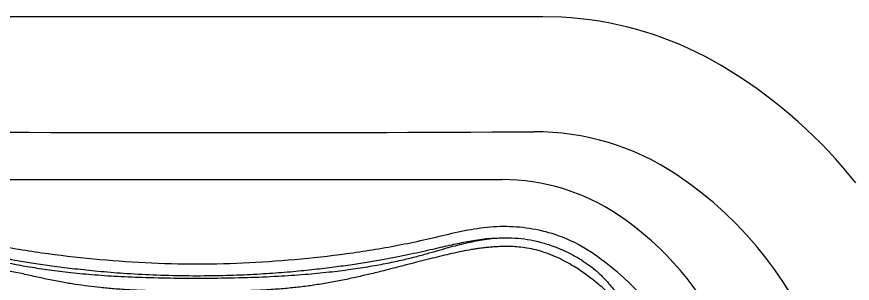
# Model space of a CAD drawing. Extents: x 832 to 912, y 781 to 934.
# Drawn here: x 863.18 to 872.48, y 804.03 to 807 of the extents above; entities that cross this region are included whole.
import ezdxf

# ---------------------------------------------------------------- set-up
doc = ezdxf.new("R2010")
doc.units = 0
doc.header["$MEASUREMENT"] = 0
doc.layers.add('1', color=4, linetype='Continuous')
doc.layers.add('SPA', color=2, linetype='Continuous')

# ---------------------------------------------------------------- blocks, each defined once
blk = doc.blocks.new('main_control')
at = {"color": 3, "linetype": 'Continuous'}
blk.add_line((15.3187, 17.8511), (15.307, 17.8602), dxfattribs=at)
for centre, radius, start, end in [((14.4557, 15.3032), 2.9183, 98.95746, 99.49187), ((14.437, 15.4224), 2.7977, 98.07293, 98.95974), ((14.3355, 16.8084), 1.415, 69.44618, 69.86738), ((14.3502, 16.7156), 1.7282, 50.23007, 51.10916), ((14.9253, 17.4321), 0.6738, 46.80999, 49.99047)]:
    blk.add_arc(centre, radius, start, end, dxfattribs=at)
at = {"color": 4, "linetype": 'Continuous'}
blk.add_arc((13.671, 15.6926), 2.952, 301.34667, 52.8, dxfattribs=at)
at = {"color": 4, "linetype": 'Continuous', "start_tangent": (0.778346, 0.627835), "end_tangent": (0.778346, -0.627835)}
blk.add_spline([(6.4067, 18.0607), (6.5509, 18.1651), (6.9064, 18.3403), (7.1886, 18.4146), (7.4772, 18.4415), (7.622, 18.4378), (7.7661, 18.4232), (8.0511, 18.371), (8.3332, 18.3054), (8.6163, 18.2441), (8.9013, 18.1914), (9.1877, 18.1468), (9.7636, 18.0789), (10.3417, 18.037), (10.921, 18.0226), (11.5002, 18.037), (12.0783, 18.0789), (12.6542, 18.1468), (12.9406, 18.1914), (13.2256, 18.2441), (13.5087, 18.3054), (13.7908, 18.371), (14.0758, 18.4232), (14.2199, 18.4378), (14.3647, 18.4415), (14.6533, 18.4146), (14.9355, 18.3403), (15.291, 18.1651), (15.4352, 18.0607)], degree=3, dxfattribs=at)
at = {"color": 3, "linetype": 'Continuous'}
for points, start_tangent, end_tangent in [([(14.2226, 18.3076), (14.113, 18.2973), (14.0179, 18.2833), (13.9296, 18.2679), (13.8415, 18.251), (13.7496, 18.2317), (13.6508, 18.2095), (13.5433, 18.1844), (13.4266, 18.1576), (13.2985, 18.1298), (13.1563, 18.1008), (13, 18.0713), (12.8303, 18.0419), (12.6461, 18.0131), (12.445, 17.9852), (12.2258, 17.9588), (11.9868, 17.9349), (11.7259, 17.9144), (11.4408, 17.8986), (11.128, 17.8891), (10.7837, 17.8881), (10.4262, 17.8976), (10.1003, 17.9155), (9.813, 17.9388), (9.5576, 17.9655), (9.3285, 17.9943), (9.1224, 18.0242), (8.9361, 18.0546), (8.7666, 18.0851), (8.6128, 18.1153), (8.4745, 18.1444), (8.3496, 18.1725), (8.2352, 18.1992), (8.1309, 18.2232), (8.0356, 18.2438), (7.9464, 18.2617), (7.8591, 18.2776), (7.7681, 18.2922), (7.6667, 18.3042), (7.5507, 18.3101), (7.4239, 18.306)], (-0.998263, -0.058913), (-0.997198, -0.074805)), ([(7.4239, 18.306), (7.5058, 18.3074), (7.5793, 18.3049), (7.6478, 18.2994), (7.7183, 18.2907), (7.7953, 18.2785), (7.8757, 18.2633), (7.9603, 18.2453), (8.0535, 18.2233), (8.1558, 18.1969), (8.2663, 18.1667), (8.386, 18.1339), (8.5172, 18.1), (8.6642, 18.0654), (8.8332, 18.0298), (9.0266, 17.9942), (9.2423, 17.9604), (9.4809, 17.93), (9.7442, 17.9044), (10.0325, 17.8848), (10.3505, 17.8715), (10.7079, 17.8647), (11.0971, 17.8646), (11.4786, 17.8718), (11.8192, 17.8861), (12.1198, 17.9065), (12.3883, 17.9324), (12.6286, 17.9625), (12.8449, 17.9957), (13.0391, 18.0314), (13.211, 18.0683), (13.3643, 18.1062), (13.5032, 18.1442), (13.6288, 18.1803), (13.7408, 18.2116), (13.8418, 18.2377), (13.935, 18.2596), (14.0242, 18.2782), (14.1168, 18.2944), (14.2226, 18.3076)], (0.998947, 0.045889), (0.995667, 0.09299)), ([(14.2226, 18.3076), (14.383, 18.3135), (14.5278, 18.3042), (14.6642, 18.2823), (14.8011, 18.2472), (14.9326, 18.2007), (15.0558, 18.1453), (15.1744, 18.0804)], (0.996091, 0.08833), (0.859105, -0.5118)), ([(8.9442, 17.919), (8.7758, 17.9498), (8.6221, 17.9801), (8.4832, 18.0094), (8.3575, 18.0375), (8.2425, 18.0641), (8.1378, 18.0884), (8.0436, 18.1096), (7.9573, 18.1279), (7.8753, 18.1439), (7.7932, 18.1583), (7.7071, 18.1711), (7.6126, 18.1807), (7.5076, 18.184), (7.3951, 18.1785), (7.2803, 18.1637), (7.1673, 18.1403), (7.0606, 18.1105), (6.9651, 18.0774), (6.882, 18.0435), (6.8084, 18.0096), (6.7423, 17.9757), (6.6834, 17.9428), (6.6313, 17.9115), (6.5849, 17.8818), (6.5434, 17.854)], (-0.985022, 0.172429), (-0.825889, -0.563832)), ([(13.9745, 18.1816), (13.8649, 18.1613), (13.7537, 18.1373), (13.6451, 18.1115), (13.5373, 18.0848), (13.422, 18.0557), (13.2978, 18.0239), (13.1638, 17.9893), (13.0181, 17.9519), (12.8578, 17.912)], (-0.986304, -0.164937), (-0.971783, -0.235877)), ([(14.8226, 18.1369), (14.7174, 18.1707), (14.6148, 18.1944), (14.5206, 18.2082), (14.4339, 18.2147), (14.3549, 18.2163), (14.2852, 18.2148), (14.2229, 18.2114), (14.1654, 18.2067), (14.1073, 18.2005), (14.0442, 18.1923)], (-0.938908, 0.344168), (-0.990099, -0.140368)), ([(15.307, 17.8602), (15.2479, 17.9046), (15.1821, 17.9505), (15.1083, 17.9977), (15.0252, 18.0452), (14.9319, 18.0918), (14.8323, 18.1333)], (-0.789553, 0.613682), (-0.936345, 0.351081)), ([(15.1744, 18.0804), (15.2665, 18.0197), (15.3585, 17.9483)], (0.85373, -0.520716), (0.764063, -0.645142)), ([(12.8578, 17.912), (12.7172, 17.8796), (12.5604, 17.8459), (12.3972, 17.8143), (12.239, 17.7881), (12.0843, 17.7672), (11.9214, 17.75), (11.7416, 17.7359), (11.5438, 17.7257), (11.326, 17.7193), (11.0858, 17.7166), (10.8277, 17.7164), (10.5807, 17.7185), (10.3626, 17.7237), (10.1698, 17.7323), (9.997, 17.744), (9.8428, 17.7581), (9.7024, 17.7744), (9.5648, 17.7939), (9.4188, 17.8185), (9.2601, 17.8491), (9.099, 17.8835), (8.9442, 17.919)], (-0.97338, -0.229197), (-0.973271, 0.22966)), ([(15.3865, 17.9234), (15.4435, 17.867), (15.5001, 17.8053), (15.5523, 17.7435), (15.5979, 17.6862), (15.6372, 17.6355), (15.6733, 17.5891), (15.7091, 17.5441), (15.7467, 17.4976), (15.788, 17.4466), (15.8331, 17.3896), (15.8806, 17.3267), (15.9306, 17.2562), (15.9833, 17.1755), (16.0349, 17.0887), (16.0814, 17.0018), (16.1236, 16.9141), (16.1632, 16.8221), (16.202, 16.72), (16.2401, 16.6036), (16.276, 16.4728), (16.3081, 16.3278), (16.3355, 16.1656)], (0.728236, -0.685327), (0.141558, -0.98993)), ([(15.6456, 17.543), (15.6053, 17.5891), (15.5619, 17.635), (15.5127, 17.6836), (15.4553, 17.7369), (15.391, 17.7928), (15.3187, 17.8511)], (-0.643183, 0.765713), (-0.790254, 0.61278))]:
    blk.add_spline(points, degree=3, dxfattribs=dict(at, start_tangent=start_tangent, end_tangent=end_tangent))
blk = doc.blocks.new('2010SOVEREIGN')
at = {"layer": '1', "color": 2}
blk.add_line((29.4351, 7.2136), (36.2226, 7.2136), dxfattribs=at)
at = {"layer": '1', "color": 3}
for centre, radius, start, end in [((33.0588, 686.7624), 679.0252, 269.665095, 270.2966438), ((36.589, 4.9134), 2.833, 56.1589, 90.29664), ((35.7904, 3.7223), 4.267, 343.75802, 56.1589)]:
    blk.add_arc(centre, radius, start, end, dxfattribs=at)
at = {"layer": '1', "color": 2}
for centre, radius, start, end in [((36.2226, 4.8996), 2.314, 55.99549, 90), ((35.5979, 3.9736), 3.431, 292.88224, 55.99549)]:
    blk.add_arc(centre, radius, start, end, dxfattribs=at)
at = {"layer": 'SPA', "color": 2, "linetype": 'Continuous'}
for points in [[(32.8291, 9.0283), (32.6369, 9.0283), (32.4446, 9.0283), (32.2524, 9.0283), (32.0602, 9.0283), (31.868, 9.0283), (31.6757, 9.0283), (31.4834, 9.0283), (31.2912, 9.0283), (31.0989, 9.0283), (30.9066, 9.0283), (30.7142, 9.0283), (30.5219, 9.0283), (30.3295, 9.0283), (30.1371, 9.0283), (29.9446, 9.0283), (29.7522, 9.0283), (29.5597, 9.0283), (29.3671, 9.0283), (28.9819, 9.0283)], [(36.6762, 9.0283), (36.4836, 9.0283), (36.291, 9.0283), (36.0985, 9.0283), (35.9059, 9.0283), (35.7135, 9.0283), (35.521, 9.0283), (35.3286, 9.0283), (35.1362, 9.0283), (34.9439, 9.0283), (34.7515, 9.0283), (34.5592, 9.0283), (34.3669, 9.0283), (34.1747, 9.0283), (33.9824, 9.0283), (33.7902, 9.0283), (33.5979, 9.0283), (33.4057, 9.0283), (33.2135, 9.0283), (32.8291, 9.0283)], [(38.6687, 8.4804), (38.5772, 8.533), (38.4847, 8.583), (38.391, 8.6304), (38.2964, 8.6752), (38.2007, 8.7174), (38.1041, 8.757), (38.0066, 8.7939), (37.9082, 8.8282), (37.8091, 8.8598), (37.7091, 8.8887), (37.6084, 8.9149), (37.507, 8.9384), (37.405, 8.9593), (37.3024, 8.9774), (37.1992, 8.9928), (37.0954, 9.0054), (36.9913, 9.0153), (36.8866, 9.0224), (36.6762, 9.0283)], [(40.1616, 7.1771), (40.0877, 7.268), (40.0119, 7.3573), (39.9342, 7.445), (39.8547, 7.531), (39.7733, 7.6153), (39.6902, 7.6978), (39.6054, 7.7785), (39.5189, 7.8574), (39.4307, 7.9344), (39.3409, 8.0095), (39.2494, 8.0827), (39.1564, 8.1539), (39.0619, 8.2232), (38.9658, 8.2906), (38.8682, 8.3559), (38.6687, 8.4804)]]:
    blk.add_lwpolyline(points, dxfattribs=at)
at = {"layer": '1', "color": 1}
blk.add_blockref('main_control', (21.9081, -11.7484), dxfattribs=at)

msp = doc.modelspace()

# ---------------------------------------------------------------- block references
at = {"layer": '1'}
msp.add_blockref('2010SOVEREIGN', (832.36, 797.97), dxfattribs=at)

doc.saveas('drawing.dxf')
